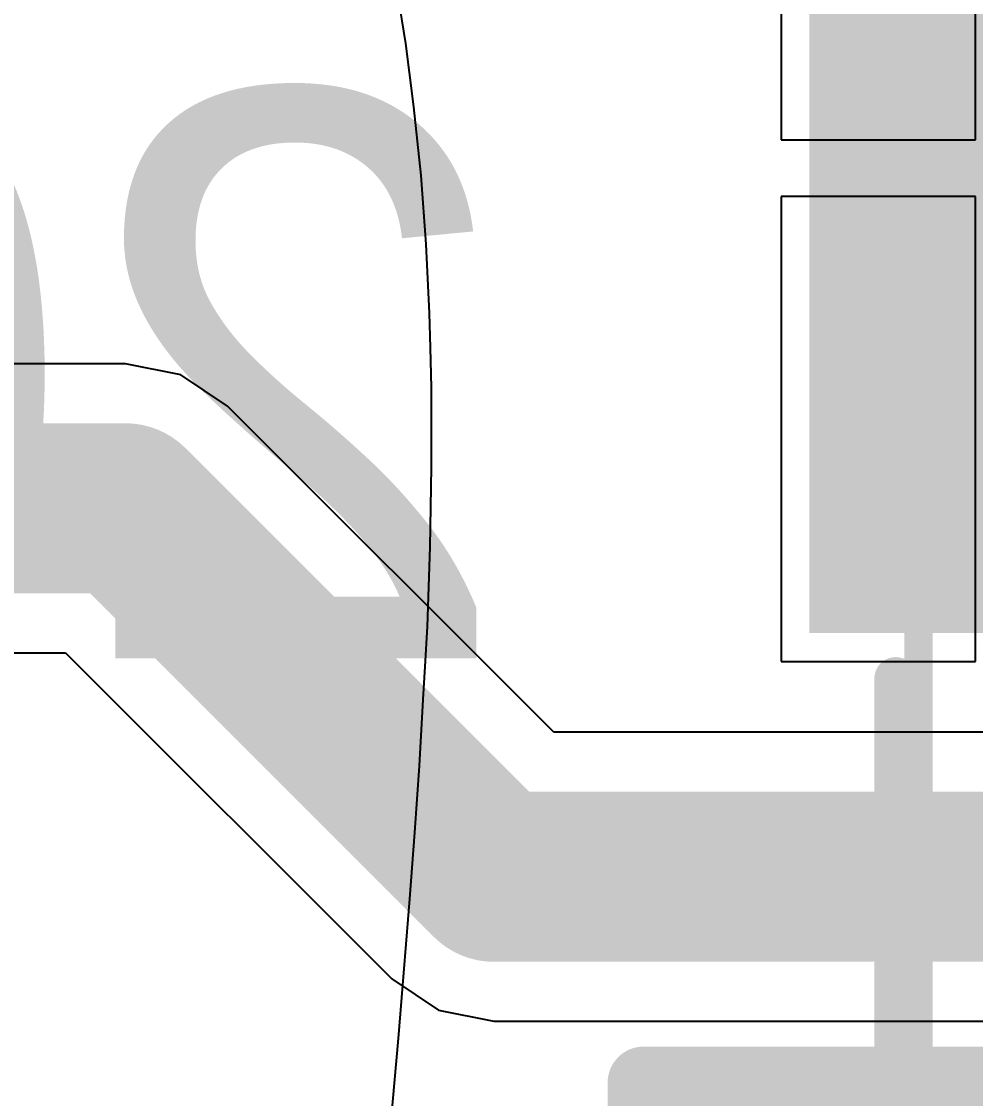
# Model space of a CAD drawing. Header units: inches. Extents: x -30 to 118, y 20 to 51.
# Drawn here: x 37.166 to 40.53, y 40.618 to 44.417 of the extents above; entities that cross this region are included whole.
import ezdxf

# ---------------------------------------------------------------- set-up
doc = ezdxf.new("R2010")
doc.units = ezdxf.units.IN
for name, color, linetype in [('Bottom Assembly', 56, 'Continuous'), ('Bottom Layer', 5, 'Continuous'), ('Bottom Overlay', 54, 'Continuous'), ('Bottom Solder', 6, 'Continuous'), ('Top Overlay', 2, 'Continuous')]:
    doc.layers.add(name, color=color, linetype=linetype)
doc.styles.add('Arial', font='', dxfattribs={"height": 0.2})
doc.styles.get('Arial').set_extended_font_data('Arial')

# ---------------------------------------------------------------- blocks, each defined once
blk = doc.blocks.new('LIST_ANG_1_2_SMD_2_54MM_B_593')
at = {"layer": 'Bottom Layer'}
blk.add_hatch(color=5, dxfattribs=at).paths.add_polyline_path([(0.635, 1.59), (1.905, 1.59), (1.905, -1.59), (0.635, -1.59)])
at = {"layer": 'Bottom Solder'}
blk.add_hatch(color=6, dxfattribs=at).paths.add_polyline_path([(0.585, 1.64), (1.955, 1.64), (1.955, -1.64), (0.585, -1.64)])
at = {"layer": 'Bottom Assembly'}
for points in [[(2.54, 5.766, 0.1, 0.1, 0), (2.54, 3.226, 0.1, 0.1, 0)], [(2.54, 3.226, 0.1, 0.1, 0), (-2.54, 3.226, 0.1, 0.1, 0)], [(1.57, 3.226, 0.1, 0.1, 0), (1.57, -0.85, 0.1, 0.1, 0)], [(1.57, 2.4659, 0.1, 0.1, 0), (0.97, 2.4659, 0.1, 0.1, 0)], [(1.57, 0.4637, 0.1, 0.1, 0), (0.97, 0.4637, 0.1, 0.1, 0)]]:
    blk.add_lwpolyline(points, format="xyseb", dxfattribs=at)
for points in [[(1.545, 3.226, 0.05, 0.05, 1), (1.595, 3.226, 0.05, 0.05, 1)], [(2.515, 3.226, 0.05, 0.05, 1), (2.565, 3.226, 0.05, 0.05, 1)], [(2.515, 3.226, 0.05, 0.05, 1), (2.565, 3.226, 0.05, 0.05, 1)], [(1.545, 2.4659, 0.05, 0.05, 1), (1.595, 2.4659, 0.05, 0.05, 1)], [(1.545, 0.4637, 0.05, 0.05, 1), (1.595, 0.4637, 0.05, 0.05, 1)]]:
    blk.add_lwpolyline(points, format="xyseb", close=True, dxfattribs=at)
at = {"layer": 'Bottom Overlay'}
for points in [[(2.54, 5.766, 0.254, 0.254, 0), (2.54, 3.226, 0.254, 0.254, 0)], [(2.54, 3.226, 0.254, 0.254, 0), (-2.54, 3.226, 0.254, 0.254, 0)], [(1.651, 3.226, 0.15, 0.15, 0), (1.651, 1.8, 0.15, 0.15, 0)]]:
    blk.add_lwpolyline(points, format="xyseb", dxfattribs=at)
for points in [[(2.4765, 3.226, 0.127, 0.127, 1), (2.6035, 3.226, 0.127, 0.127, 1)], [(2.4765, 3.226, 0.127, 0.127, 1), (2.6035, 3.226, 0.127, 0.127, 1)], [(1.6135, 3.226, 0.075, 0.075, 1), (1.6885, 3.226, 0.075, 0.075, 1)], [(1.6135, 1.8, 0.075, 0.075, 1), (1.6885, 1.8, 0.075, 0.075, 1)]]:
    blk.add_lwpolyline(points, format="xyseb", close=True, dxfattribs=at)

msp = doc.modelspace()

# ---------------------------------------------------------------- linework, layer by layer
at = {"layer": 'Bottom Layer'}
for p, q in [((39.845, 45.64), (39.845, 44)), ((40.53, 44), (40.53, 45.64)), ((39.845, 44), (40.53, 44)), ((40.53, 43.8), (39.845, 43.8)), ((39.845, 43.8), (39.845, 42.16)), ((40.53, 42.16), (40.53, 43.8)), ((37.532, 43.2098), (36.5146, 43.2098)), ((37.7271, 43.171), (37.532, 43.2098)), ((37.8925, 43.0605), (37.7271, 43.171)), ((39.0432, 41.9098), (37.8925, 43.0605)), ((36.8182, 42.1902), (37.3209, 42.1902)), ((37.3209, 42.1902), (38.4715, 41.0395)), ((39.845, 42.16), (40.53, 42.16)), ((41.4138, 41.9098), (39.0432, 41.9098)), ((38.4715, 41.0395), (38.6369, 40.929)), ((38.6369, 40.929), (38.832, 40.8902)), ((38.832, 40.8902), (41.625, 40.8902))]:
    msp.add_line(p, q, dxfattribs=at)
for points in [[(34.4, 42.7, 0.6, 0.6, 0), (37.532, 42.7, 0.6, 0.6, 0)], [(37.532, 42.7, 0.6, 0.6, 0), (38.832, 41.4, 0.6, 0.6, 0)], [(38.832, 41.4, 0.6, 0.6, 0), (41.625, 41.4, 0.6, 0.6, 0)]]:
    msp.add_lwpolyline(points, format="xyseb", dxfattribs=at)
for points in [[(37.382, 42.7, 0.3, 0.3, 1), (37.682, 42.7, 0.3, 0.3, 1)], [(37.382, 42.7, 0.3, 0.3, 1), (37.682, 42.7, 0.3, 0.3, 1)], [(38.682, 41.4, 0.3, 0.3, 1), (38.982, 41.4, 0.3, 0.3, 1)], [(38.682, 41.4, 0.3, 0.3, 1), (38.982, 41.4, 0.3, 0.3, 1)]]:
    msp.add_lwpolyline(points, format="xyseb", close=True, dxfattribs=at)
at = {"layer": 'Top Overlay'}
for p, q in [((38.4863, 44.545), (38.52, 44.3402)), ((38.52, 44.3402), (38.5331, 44.2373)), ((38.5331, 44.2373), (38.5487, 44.1164)), ((38.5487, 44.1164), (38.5735, 43.8741)), ((38.5735, 43.8741), (38.5919, 43.6312)), ((38.5919, 43.6312), (38.6038, 43.3878)), ((38.6038, 43.3878), (38.6066, 43.266)), ((38.6066, 43.266), (38.6099, 43.1256)), ((38.6099, 43.1256), (38.6109, 42.8445)), ((38.6109, 42.8445), (38.6062, 42.5635)), ((38.6062, 42.5635), (38.5958, 42.2827)), ((38.5958, 42.2827), (38.5879, 42.1424)), ((38.5879, 42.1424), (38.5816, 42.0252)), ((38.5816, 42.0252), (38.5676, 41.7909)), ((38.5676, 41.7909), (38.5519, 41.5567)), ((38.5519, 41.5567), (38.5346, 41.3226)), ((38.5346, 41.3226), (38.5252, 41.2056)), ((38.5252, 41.2056), (38.4938, 40.8293)), ((38.5252, 41.2056), (38.5252, 41.2056)), ((38.4938, 40.8293), (38.453, 40.367))]:
    msp.add_line(p, q, dxfattribs=at)

# ---------------------------------------------------------------- block references
at = {"rotation": 180}
msp.add_blockref('LIST_ANG_1_2_SMD_2_54MM_B_593', (41.9, 43.9), dxfattribs=at)

# ---------------------------------------------------------------- texts
at = {"layer": 'Bottom Overlay', "style": 'Arial', "text_generation_flag": 2}
msp.add_text('2019', height=2, dxfattribs=at).set_placement((38.91, 42.1706))

doc.saveas('drawing.dxf')
